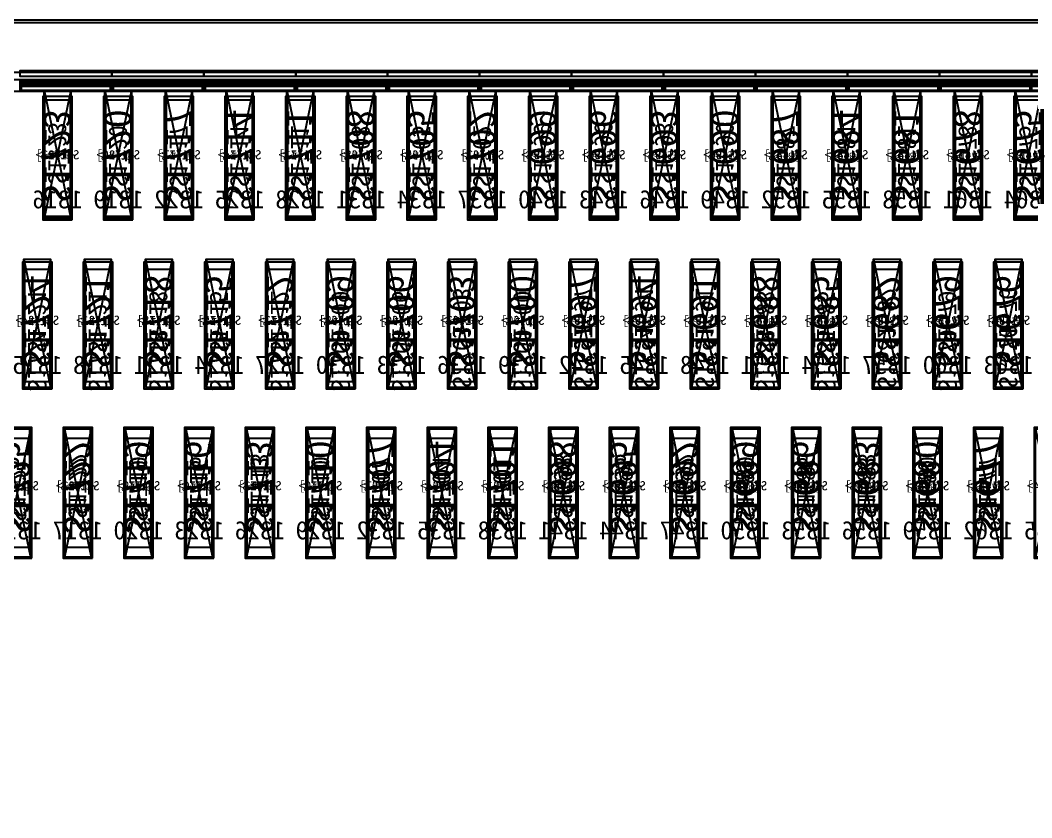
# Model space of a CAD drawing. Header units: millimetres. Extents: x 427 to 2444, y 137 to 817.
# Drawn here: x 1129.747 to 1130.297, y 301.218 to 301.651 of the extents above; entities that cross this region are included whole.
import ezdxf
from ezdxf.enums import TextEntityAlignment as Align

# ---------------------------------------------------------------- set-up
doc = ezdxf.new("R2010")
doc.units = ezdxf.units.MM
for name, color, linetype in [('L0', 211, 'Continuous'), ('L102', 91, 'Continuous'), ('L114', 213, 'Continuous'), ('L240', 60, 'Continuous'), ('L241', 200, 'Continuous'), ('L242', 51, 'Continuous'), ('L245', 53, 'Continuous'), ('L246', 93, 'Continuous'), ('L247', 13, 'Continuous'), ('L59', 140, 'Continuous'), ('L63', 4, 'Continuous'), ('L98', 150, 'Continuous')]:
    doc.layers.add(name, color=color, linetype=linetype)
doc.styles.add('txt', font='simhei.ttf')

# ---------------------------------------------------------------- blocks, each defined once
blk = doc.blocks.new('HX8394_F_PAD')
at = {"layer": 'L0'}
blk.add_lwpolyline([(-13.86, -0.4025), (-13.86, 0.4025), (13.86, 0.4025), (13.86, -0.4025), (-13.86, -0.4025)], close=True, dxfattribs=at)
at = {"layer": 'L241'}
blk.add_lwpolyline([(-13.9, -0.435), (-13.9, 0.435), (13.9, 0.435), (13.9, -0.435), (-13.9, -0.435)], close=True, dxfattribs=at)
at = {"layer": 'L242'}
for points in [[(5.345, 0.3285), (5.3435, 0.33), (5.3435, 0.392), (5.345, 0.3935), (5.358, 0.3935), (5.3595, 0.392), (5.3595, 0.33), (5.358, 0.3285), (5.345, 0.3285)], [(5.378, 0.3285), (5.3765, 0.33), (5.3765, 0.392), (5.378, 0.3935), (5.391, 0.3935), (5.3925, 0.392), (5.3925, 0.33), (5.391, 0.3285), (5.378, 0.3285)], [(5.411, 0.3285), (5.4095, 0.33), (5.4095, 0.392), (5.411, 0.3935), (5.424, 0.3935), (5.4255, 0.392), (5.4255, 0.33), (5.424, 0.3285), (5.411, 0.3285)], [(5.444, 0.3285), (5.4425, 0.33), (5.4425, 0.392), (5.444, 0.3935), (5.457, 0.3935), (5.4585, 0.392), (5.4585, 0.33), (5.457, 0.3285), (5.444, 0.3285)], [(5.477, 0.3285), (5.4755, 0.33), (5.4755, 0.392), (5.477, 0.3935), (5.49, 0.3935), (5.4915, 0.392), (5.4915, 0.33), (5.49, 0.3285), (5.477, 0.3285)], [(5.51, 0.3285), (5.5085, 0.33), (5.5085, 0.392), (5.51, 0.3935), (5.523, 0.3935), (5.5245, 0.392), (5.5245, 0.33), (5.523, 0.3285), (5.51, 0.3285)], [(5.543, 0.3285), (5.5415, 0.33), (5.5415, 0.392), (5.543, 0.3935), (5.556, 0.3935), (5.5575, 0.392), (5.5575, 0.33), (5.556, 0.3285), (5.543, 0.3285)], [(5.576, 0.3285), (5.5745, 0.33), (5.5745, 0.392), (5.576, 0.3935), (5.589, 0.3935), (5.5905, 0.392), (5.5905, 0.33), (5.589, 0.3285), (5.576, 0.3285)], [(5.609, 0.3285), (5.6075, 0.33), (5.6075, 0.392), (5.609, 0.3935), (5.622, 0.3935), (5.6235, 0.392), (5.6235, 0.33), (5.622, 0.3285), (5.609, 0.3285)], [(5.642, 0.3285), (5.6405, 0.33), (5.6405, 0.392), (5.642, 0.3935), (5.655, 0.3935), (5.6565, 0.392), (5.6565, 0.33), (5.655, 0.3285), (5.642, 0.3285)], [(5.675, 0.3285), (5.6735, 0.33), (5.6735, 0.392), (5.675, 0.3935), (5.688, 0.3935), (5.6895, 0.392), (5.6895, 0.33), (5.688, 0.3285), (5.675, 0.3285)], [(5.708, 0.3285), (5.7065, 0.33), (5.7065, 0.392), (5.708, 0.3935), (5.721, 0.3935), (5.7225, 0.392), (5.7225, 0.33), (5.721, 0.3285), (5.708, 0.3285)], [(5.741, 0.3285), (5.7395, 0.33), (5.7395, 0.392), (5.741, 0.3935), (5.754, 0.3935), (5.7555, 0.392), (5.7555, 0.33), (5.754, 0.3285), (5.741, 0.3285)], [(5.774, 0.3285), (5.7725, 0.33), (5.7725, 0.392), (5.774, 0.3935), (5.787, 0.3935), (5.7885, 0.392), (5.7885, 0.33), (5.787, 0.3285), (5.774, 0.3285)], [(5.807, 0.3285), (5.8055, 0.33), (5.8055, 0.392), (5.807, 0.3935), (5.82, 0.3935), (5.8215, 0.392), (5.8215, 0.33), (5.82, 0.3285), (5.807, 0.3285)], [(5.84, 0.3285), (5.8385, 0.33), (5.8385, 0.392), (5.84, 0.3935), (5.853, 0.3935), (5.8545, 0.392), (5.8545, 0.33), (5.853, 0.3285), (5.84, 0.3285)], [(5.873, 0.3285), (5.8715, 0.33), (5.8715, 0.392), (5.873, 0.3935), (5.886, 0.3935), (5.8875, 0.392), (5.8875, 0.33), (5.886, 0.3285), (5.873, 0.3285)], [(5.356, 0.2385), (5.3545, 0.24), (5.3545, 0.302), (5.356, 0.3035), (5.369, 0.3035), (5.3705, 0.302), (5.3705, 0.24), (5.369, 0.2385), (5.356, 0.2385)], [(5.389, 0.2385), (5.3875, 0.24), (5.3875, 0.302), (5.389, 0.3035), (5.402, 0.3035), (5.4035, 0.302), (5.4035, 0.24), (5.402, 0.2385), (5.389, 0.2385)], [(5.422, 0.2385), (5.4205, 0.24), (5.4205, 0.302), (5.422, 0.3035), (5.435, 0.3035), (5.4365, 0.302), (5.4365, 0.24), (5.435, 0.2385), (5.422, 0.2385)], [(5.455, 0.2385), (5.4535, 0.24), (5.4535, 0.302), (5.455, 0.3035), (5.468, 0.3035), (5.4695, 0.302), (5.4695, 0.24), (5.468, 0.2385), (5.455, 0.2385)], [(5.488, 0.2385), (5.4865, 0.24), (5.4865, 0.302), (5.488, 0.3035), (5.501, 0.3035), (5.5025, 0.302), (5.5025, 0.24), (5.501, 0.2385), (5.488, 0.2385)], [(5.521, 0.2385), (5.5195, 0.24), (5.5195, 0.302), (5.521, 0.3035), (5.534, 0.3035), (5.5355, 0.302), (5.5355, 0.24), (5.534, 0.2385), (5.521, 0.2385)], [(5.554, 0.2385), (5.5525, 0.24), (5.5525, 0.302), (5.554, 0.3035), (5.567, 0.3035), (5.5685, 0.302), (5.5685, 0.24), (5.567, 0.2385), (5.554, 0.2385)], [(5.587, 0.2385), (5.5855, 0.24), (5.5855, 0.302), (5.587, 0.3035), (5.6, 0.3035), (5.6015, 0.302), (5.6015, 0.24), (5.6, 0.2385), (5.587, 0.2385)], [(5.62, 0.2385), (5.6185, 0.24), (5.6185, 0.302), (5.62, 0.3035), (5.633, 0.3035), (5.6345, 0.302), (5.6345, 0.24), (5.633, 0.2385), (5.62, 0.2385)], [(5.653, 0.2385), (5.6515, 0.24), (5.6515, 0.302), (5.653, 0.3035), (5.666, 0.3035), (5.6675, 0.302), (5.6675, 0.24), (5.666, 0.2385), (5.653, 0.2385)], [(5.686, 0.2385), (5.6845, 0.24), (5.6845, 0.302), (5.686, 0.3035), (5.699, 0.3035), (5.7005, 0.302), (5.7005, 0.24), (5.699, 0.2385), (5.686, 0.2385)], [(5.719, 0.2385), (5.7175, 0.24), (5.7175, 0.302), (5.719, 0.3035), (5.732, 0.3035), (5.7335, 0.302), (5.7335, 0.24), (5.732, 0.2385), (5.719, 0.2385)], [(5.752, 0.2385), (5.7505, 0.24), (5.7505, 0.302), (5.752, 0.3035), (5.765, 0.3035), (5.7665, 0.302), (5.7665, 0.24), (5.765, 0.2385), (5.752, 0.2385)], [(5.785, 0.2385), (5.7835, 0.24), (5.7835, 0.302), (5.785, 0.3035), (5.798, 0.3035), (5.7995, 0.302), (5.7995, 0.24), (5.798, 0.2385), (5.785, 0.2385)], [(5.818, 0.2385), (5.8165, 0.24), (5.8165, 0.302), (5.818, 0.3035), (5.831, 0.3035), (5.8325, 0.302), (5.8325, 0.24), (5.831, 0.2385), (5.818, 0.2385)], [(5.851, 0.2385), (5.8495, 0.24), (5.8495, 0.302), (5.851, 0.3035), (5.864, 0.3035), (5.8655, 0.302), (5.8655, 0.24), (5.864, 0.2385), (5.851, 0.2385)], [(5.884, 0.2385), (5.8825, 0.24), (5.8825, 0.302), (5.884, 0.3035), (5.897, 0.3035), (5.8985, 0.302), (5.8985, 0.24), (5.897, 0.2385), (5.884, 0.2385)], [(5.367, 0.1485), (5.3655, 0.15), (5.3655, 0.212), (5.367, 0.2135), (5.38, 0.2135), (5.3815, 0.212), (5.3815, 0.15), (5.38, 0.1485), (5.367, 0.1485)], [(5.4, 0.1485), (5.3985, 0.15), (5.3985, 0.212), (5.4, 0.2135), (5.413, 0.2135), (5.4145, 0.212), (5.4145, 0.15), (5.413, 0.1485), (5.4, 0.1485)], [(5.433, 0.1485), (5.4315, 0.15), (5.4315, 0.212), (5.433, 0.2135), (5.446, 0.2135), (5.4475, 0.212), (5.4475, 0.15), (5.446, 0.1485), (5.433, 0.1485)], [(5.466, 0.1485), (5.4645, 0.15), (5.4645, 0.212), (5.466, 0.2135), (5.479, 0.2135), (5.4805, 0.212), (5.4805, 0.15), (5.479, 0.1485), (5.466, 0.1485)], [(5.499, 0.1485), (5.4975, 0.15), (5.4975, 0.212), (5.499, 0.2135), (5.512, 0.2135), (5.5135, 0.212), (5.5135, 0.15), (5.512, 0.1485), (5.499, 0.1485)], [(5.532, 0.1485), (5.5305, 0.15), (5.5305, 0.212), (5.532, 0.2135), (5.545, 0.2135), (5.5465, 0.212), (5.5465, 0.15), (5.545, 0.1485), (5.532, 0.1485)], [(5.565, 0.1485), (5.5635, 0.15), (5.5635, 0.212), (5.565, 0.2135), (5.578, 0.2135), (5.5795, 0.212), (5.5795, 0.15), (5.578, 0.1485), (5.565, 0.1485)], [(5.598, 0.1485), (5.5965, 0.15), (5.5965, 0.212), (5.598, 0.2135), (5.611, 0.2135), (5.6125, 0.212), (5.6125, 0.15), (5.611, 0.1485), (5.598, 0.1485)], [(5.631, 0.1485), (5.6295, 0.15), (5.6295, 0.212), (5.631, 0.2135), (5.644, 0.2135), (5.6455, 0.212), (5.6455, 0.15), (5.644, 0.1485), (5.631, 0.1485)], [(5.664, 0.1485), (5.6625, 0.15), (5.6625, 0.212), (5.664, 0.2135), (5.677, 0.2135), (5.6785, 0.212), (5.6785, 0.15), (5.677, 0.1485), (5.664, 0.1485)], [(5.697, 0.1485), (5.6955, 0.15), (5.6955, 0.212), (5.697, 0.2135), (5.71, 0.2135), (5.7115, 0.212), (5.7115, 0.15), (5.71, 0.1485), (5.697, 0.1485)], [(5.73, 0.1485), (5.7285, 0.15), (5.7285, 0.212), (5.73, 0.2135), (5.743, 0.2135), (5.7445, 0.212), (5.7445, 0.15), (5.743, 0.1485), (5.73, 0.1485)], [(5.763, 0.1485), (5.7615, 0.15), (5.7615, 0.212), (5.763, 0.2135), (5.776, 0.2135), (5.7775, 0.212), (5.7775, 0.15), (5.776, 0.1485), (5.763, 0.1485)], [(5.796, 0.1485), (5.7945, 0.15), (5.7945, 0.212), (5.796, 0.2135), (5.809, 0.2135), (5.8105, 0.212), (5.8105, 0.15), (5.809, 0.1485), (5.796, 0.1485)], [(5.829, 0.1485), (5.8275, 0.15), (5.8275, 0.212), (5.829, 0.2135), (5.842, 0.2135), (5.8435, 0.212), (5.8435, 0.15), (5.842, 0.1485), (5.829, 0.1485)], [(5.862, 0.1485), (5.8605, 0.15), (5.8605, 0.212), (5.862, 0.2135), (5.875, 0.2135), (5.8765, 0.212), (5.8765, 0.15), (5.875, 0.1485), (5.862, 0.1485)], [(5.895, 0.1485), (5.8935, 0.15), (5.8935, 0.212), (5.895, 0.2135), (5.908, 0.2135), (5.9095, 0.212), (5.9095, 0.15), (5.908, 0.1485), (5.895, 0.1485)]]:
    blk.add_lwpolyline(points, close=True, dxfattribs=at)
at = {"layer": 'L247', "style": 'txt'}
for s, p in [('S1675', (5.3515, 0.361)), ('S1678', (5.3845, 0.361)), ('S1681', (5.4175, 0.361)), ('S1684', (5.4505, 0.361)), ('S1687', (5.4835, 0.361)), ('S1690', (5.5165, 0.362666)), ('S1693', (5.5495, 0.362666)), ('S1696', (5.5825, 0.362666)), ('S1699', (5.6155, 0.362666)), ('S1702', (5.6485, 0.361)), ('S1705', (5.6815, 0.361)), ('S1708', (5.7145, 0.361)), ('S1711', (5.7475, 0.361)), ('S1714', (5.7805, 0.361)), ('S1717', (5.8135, 0.361)), ('S1720', (5.8465, 0.361)), ('S1723', (5.8795, 0.362666)), ('S1676', (5.3625, 0.272666)), ('S1679', (5.3955, 0.271)), ('S1682', (5.4285, 0.272666)), ('S1685', (5.4615, 0.271)), ('S1688', (5.4945, 0.271)), ('S1691', (5.5275, 0.272666)), ('S1694', (5.5605, 0.272666)), ('S1697', (5.5935, 0.272666)), ('S1700', (5.6265, 0.271)), ('S1703', (5.6595, 0.272666)), ('S1706', (5.6925, 0.271)), ('S1709', (5.7255, 0.271)), ('S1712', (5.7585, 0.271)), ('S1715', (5.7915, 0.271)), ('S1718', (5.8245, 0.271)), ('S1721', (5.8575, 0.271)), ('S1724', (5.8905, 0.271)), ('S1683', (5.4395, 0.182666)), ('S1686', (5.4725, 0.182666)), ('S1692', (5.5385, 0.182666)), ('S1695', (5.5715, 0.182666)), ('S1698', (5.6045, 0.182666)), ('S1713', (5.7695, 0.182666)), ('S1722', (5.8685, 0.182666)), ('S1677', (5.3735, 0.181)), ('S1680', (5.4065, 0.181)), ('S1689', (5.5055, 0.181)), ('S1701', (5.6375, 0.181)), ('S1704', (5.6705, 0.181)), ('S1707', (5.7035, 0.181)), ('S1710', (5.7365, 0.181)), ('S1716', (5.8025, 0.181)), ('S1719', (5.8355, 0.181)), ('S1725', (5.9015, 0.181))]:
    blk.add_text(s, height=0.01, rotation=90, dxfattribs=at).set_placement(p, align=Align.MIDDLE_CENTER)
blk = doc.blocks.new('NTBUMP_65X16')
at = {"layer": 'L242'}
blk.add_lwpolyline([(-0.008, -0.0325), (-0.008, 0.0325), (0.008, 0.0325), (0.008, -0.0325), (-0.008, -0.0325)], close=True, dxfattribs=at)
blk = doc.blocks.new('ILI9881C_AA_NTBUMP_PM_875UM')
at = {"layer": 'L241'}
blk.add_lwpolyline([(-13.92, -0.4375), (-13.92, 0.4375), (13.92, 0.4375), (13.92, -0.4375), (-13.92, -0.4375)], close=True, dxfattribs=at)
at = {"rotation": 180}
for p in [(5.3515, 0.365), (5.3845, 0.365), (5.4175, 0.365), (5.4505, 0.365), (5.4835, 0.365), (5.5165, 0.365), (5.5495, 0.365), (5.5825, 0.365), (5.6155, 0.365), (5.6485, 0.365), (5.6815, 0.365), (5.7145, 0.365), (5.7475, 0.365), (5.7805, 0.365), (5.8135, 0.365), (5.8465, 0.365), (5.8795, 0.365), (5.3625, 0.275), (5.3955, 0.275), (5.4285, 0.275), (5.4615, 0.275), (5.4945, 0.275), (5.5275, 0.275), (5.5605, 0.275), (5.5935, 0.275), (5.6265, 0.275), (5.6595, 0.275), (5.6925, 0.275), (5.7255, 0.275), (5.7585, 0.275), (5.7915, 0.275), (5.8245, 0.275), (5.8575, 0.275), (5.8905, 0.275), (5.3735, 0.185), (5.4065, 0.185), (5.4395, 0.185), (5.4725, 0.185), (5.5055, 0.185), (5.5385, 0.185), (5.5715, 0.185), (5.6045, 0.185), (5.6375, 0.185), (5.6705, 0.185), (5.7035, 0.185), (5.7365, 0.185), (5.7695, 0.185), (5.8025, 0.185), (5.8355, 0.185), (5.8685, 0.185), (5.9015, 0.185)]:
    blk.add_blockref('NTBUMP_65X16', p, dxfattribs=at)
at = {"layer": 'L246', "style": 'txt'}
for s, p in [('S1675', (5.3515, 0.365)), ('S1678', (5.3845, 0.365)), ('S1681', (5.4175, 0.365)), ('S1684', (5.4505, 0.365)), ('S1687', (5.4835, 0.365)), ('S1690', (5.5165, 0.365)), ('S1693', (5.5495, 0.365)), ('S1696', (5.5825, 0.365)), ('S1699', (5.6155, 0.365)), ('S1702', (5.6485, 0.365)), ('S1705', (5.6815, 0.365)), ('S1708', (5.7145, 0.365)), ('S1711', (5.7475, 0.365)), ('S1714', (5.7805, 0.365)), ('S1717', (5.8135, 0.365)), ('S1720', (5.8465, 0.365)), ('S1723', (5.8795, 0.365)), ('S1676', (5.3625, 0.275)), ('S1679', (5.3955, 0.275)), ('S1682', (5.4285, 0.275)), ('S1685', (5.4615, 0.275)), ('S1688', (5.4945, 0.275)), ('S1691', (5.5275, 0.275)), ('S1694', (5.5605, 0.275)), ('S1697', (5.5935, 0.275)), ('S1700', (5.6265, 0.275)), ('S1703', (5.6595, 0.275)), ('S1706', (5.6925, 0.275)), ('S1709', (5.7255, 0.275)), ('S1712', (5.7585, 0.275)), ('S1715', (5.7915, 0.275)), ('S1718', (5.8245, 0.275)), ('S1721', (5.8575, 0.275)), ('S1724', (5.8905, 0.275)), ('S1677', (5.3735, 0.185)), ('S1680', (5.4065, 0.185)), ('S1683', (5.4395, 0.185)), ('S1686', (5.4725, 0.185)), ('S1689', (5.5055, 0.185)), ('S1692', (5.5385, 0.185)), ('S1695', (5.5715, 0.185)), ('S1698', (5.6045, 0.185)), ('S1701', (5.6375, 0.185)), ('S1704', (5.6705, 0.185)), ('S1707', (5.7035, 0.185)), ('S1710', (5.7365, 0.185)), ('S1713', (5.7695, 0.185)), ('S1716', (5.8025, 0.185)), ('S1719', (5.8355, 0.185)), ('S1722', (5.8685, 0.185)), ('S1725', (5.9015, 0.185))]:
    blk.add_text(s, height=0.015, rotation=90, dxfattribs=at).set_placement(p, align=Align.MIDDLE_CENTER)
for s, p in [('1364', (5.3515, 0.341666)), ('1361', (5.3845, 0.341666)), ('1358', (5.4175, 0.341666)), ('1355', (5.4505, 0.341666)), ('1352', (5.4835, 0.341666)), ('1349', (5.5165, 0.341666)), ('1346', (5.5495, 0.341666)), ('1343', (5.5825, 0.341666)), ('1340', (5.6155, 0.341666)), ('1337', (5.6485, 0.341666)), ('1334', (5.6815, 0.341666)), ('1331', (5.7145, 0.341666)), ('1328', (5.7475, 0.341666)), ('1325', (5.7805, 0.341666)), ('1322', (5.8135, 0.341666)), ('1319', (5.8465, 0.341666)), ('1316', (5.8795, 0.341666)), ('1363', (5.3625, 0.251666)), ('1360', (5.3955, 0.251666)), ('1357', (5.4285, 0.251666)), ('1354', (5.4615, 0.251666)), ('1351', (5.4945, 0.251666)), ('1348', (5.5275, 0.251666)), ('1345', (5.5605, 0.251666)), ('1342', (5.5935, 0.251666)), ('1339', (5.6265, 0.251666)), ('1336', (5.6595, 0.251666)), ('1333', (5.6925, 0.251666)), ('1330', (5.7255, 0.251666)), ('1327', (5.7585, 0.251666)), ('1324', (5.7915, 0.251666)), ('1321', (5.8245, 0.251666)), ('1318', (5.8575, 0.251666)), ('1315', (5.8905, 0.251666)), ('1365', (5.3405, 0.161666)), ('1362', (5.3735, 0.161666)), ('1359', (5.4065, 0.161666)), ('1356', (5.4395, 0.161666)), ('1353', (5.4725, 0.161666)), ('1350', (5.5055, 0.161666)), ('1347', (5.5385, 0.161666)), ('1344', (5.5715, 0.161666)), ('1341', (5.6045, 0.161666)), ('1338', (5.6375, 0.161666)), ('1335', (5.6705, 0.161666)), ('1332', (5.7035, 0.161666)), ('1329', (5.7365, 0.161666)), ('1326', (5.7695, 0.161666)), ('1323', (5.8025, 0.161666)), ('1320', (5.8355, 0.161666)), ('1317', (5.8685, 0.161666)), ('1314', (5.9015, 0.161666))]:
    blk.add_text(s, height=0.01, dxfattribs=at).set_placement(p, align=Align.MIDDLE_CENTER)
blk = doc.blocks.new('OUT_3BUMP')
at = {"layer": 'L242'}
for points in [[(0, 0.206), (0, 0.271), (0.016, 0.271), (0.016, 0.206), (0, 0.206)], [(0.011, 0.116), (0.011, 0.181), (0.027, 0.181), (0.027, 0.116), (0.011, 0.116)], [(0.022, 0.026), (0.022, 0.091), (0.038, 0.091), (0.038, 0.026), (0.022, 0.026)]]:
    blk.add_lwpolyline(points, close=True, dxfattribs=at)
blk = doc.blocks.new('JD9365Z_PAD_20170829_Y880')
at = {"layer": 'L241'}
blk.add_lwpolyline([(-13.95, -0.41), (-13.95, 0.41), (13.95, 0.41), (13.95, -0.41), (-13.95, -0.41)], close=True, dxfattribs=at)
at = {"row_count": 1, "column_count": 372, "row_spacing": 0.245, "column_spacing": 0.033}
blk.add_blockref('OUT_3BUMP', (1.3835, 0.13), dxfattribs=at)
at = {"layer": 'L240', "style": 'txt'}
for s, p in [('S[1435]', (5.3515, 0.369333)), ('S[1438]', (5.3845, 0.369333)), ('S[1441]', (5.4175, 0.369333)), ('S[1444]', (5.4505, 0.369333)), ('S[1447]', (5.4835, 0.369333)), ('S[1450]', (5.5165, 0.369333)), ('S[1453]', (5.5495, 0.369333)), ('S[1456]', (5.5825, 0.369333)), ('S[1459]', (5.6155, 0.369333)), ('S[1462]', (5.6485, 0.369333)), ('S[1465]', (5.6815, 0.369333)), ('S[1468]', (5.7145, 0.369333)), ('S[1471]', (5.7475, 0.369333)), ('S[1474]', (5.7805, 0.369333)), ('S[1477]', (5.8135, 0.369333)), ('S[1480]', (5.8465, 0.369333)), ('S[1483]', (5.8795, 0.369333)), ('S[1436]', (5.3625, 0.279333)), ('S[1439]', (5.3955, 0.279333)), ('S[1442]', (5.4285, 0.279333)), ('S[1445]', (5.4615, 0.279333)), ('S[1448]', (5.4945, 0.279333)), ('S[1451]', (5.5275, 0.279333)), ('S[1454]', (5.5605, 0.279333)), ('S[1457]', (5.5935, 0.279333)), ('S[1460]', (5.6265, 0.279333)), ('S[1463]', (5.6595, 0.279333)), ('S[1466]', (5.6925, 0.279333)), ('S[1469]', (5.7255, 0.279333)), ('S[1472]', (5.7585, 0.279333)), ('S[1475]', (5.7915, 0.279333)), ('S[1478]', (5.8245, 0.279333)), ('S[1481]', (5.8575, 0.279333)), ('S[1484]', (5.8905, 0.279333)), ('S[1434]', (5.3405, 0.189333)), ('S[1437]', (5.3735, 0.189333)), ('S[1440]', (5.4065, 0.189333)), ('S[1443]', (5.4395, 0.189333)), ('S[1446]', (5.4725, 0.189333)), ('S[1449]', (5.5055, 0.189333)), ('S[1452]', (5.5385, 0.189333)), ('S[1455]', (5.5715, 0.189333)), ('S[1458]', (5.6045, 0.189333)), ('S[1461]', (5.6375, 0.189333)), ('S[1464]', (5.6705, 0.189333)), ('S[1467]', (5.7035, 0.189333)), ('S[1470]', (5.7365, 0.189333)), ('S[1473]', (5.7695, 0.189333)), ('S[1476]', (5.8025, 0.189333)), ('S[1479]', (5.8355, 0.189333)), ('S[1482]', (5.8685, 0.189333)), ('S[1485]', (5.9015, 0.189333))]:
    blk.add_text(s, height=0.005, dxfattribs=at).set_placement(p, align=Align.MIDDLE_CENTER)
blk = doc.blocks.new('NV3052C3P_BUMP_ORI_20190911')
at = {"layer": 'L241'}
blk.add_lwpolyline([(-13.8, -0.398), (-13.8, 0.398), (13.8, 0.398), (13.8, -0.398), (-13.8, -0.398)], close=True, dxfattribs=at)
at = {"layer": 'L242'}
for points in [[(5.3435, 0.32), (5.3435, 0.385), (5.3595, 0.385), (5.3595, 0.32), (5.3435, 0.32)], [(5.3765, 0.32), (5.3765, 0.385), (5.3925, 0.385), (5.3925, 0.32), (5.3765, 0.32)], [(5.4095, 0.32), (5.4095, 0.385), (5.4255, 0.385), (5.4255, 0.32), (5.4095, 0.32)], [(5.4425, 0.32), (5.4425, 0.385), (5.4585, 0.385), (5.4585, 0.32), (5.4425, 0.32)], [(5.4755, 0.32), (5.4755, 0.385), (5.4915, 0.385), (5.4915, 0.32), (5.4755, 0.32)], [(5.5085, 0.32), (5.5085, 0.385), (5.5245, 0.385), (5.5245, 0.32), (5.5085, 0.32)], [(5.5415, 0.32), (5.5415, 0.385), (5.5575, 0.385), (5.5575, 0.32), (5.5415, 0.32)], [(5.5745, 0.32), (5.5745, 0.385), (5.5905, 0.385), (5.5905, 0.32), (5.5745, 0.32)], [(5.6075, 0.32), (5.6075, 0.385), (5.6235, 0.385), (5.6235, 0.32), (5.6075, 0.32)], [(5.6405, 0.32), (5.6405, 0.385), (5.6565, 0.385), (5.6565, 0.32), (5.6405, 0.32)], [(5.6735, 0.32), (5.6735, 0.385), (5.6895, 0.385), (5.6895, 0.32), (5.6735, 0.32)], [(5.7065, 0.32), (5.7065, 0.385), (5.7225, 0.385), (5.7225, 0.32), (5.7065, 0.32)], [(5.7395, 0.32), (5.7395, 0.385), (5.7555, 0.385), (5.7555, 0.32), (5.7395, 0.32)], [(5.7725, 0.32), (5.7725, 0.385), (5.7885, 0.385), (5.7885, 0.32), (5.7725, 0.32)], [(5.8055, 0.32), (5.8055, 0.385), (5.8215, 0.385), (5.8215, 0.32), (5.8055, 0.32)], [(5.8385, 0.32), (5.8385, 0.385), (5.8545, 0.385), (5.8545, 0.32), (5.8385, 0.32)], [(5.8715, 0.32), (5.8715, 0.385), (5.8875, 0.385), (5.8875, 0.32), (5.8715, 0.32)], [(5.3545, 0.23), (5.3545, 0.295), (5.3705, 0.295), (5.3705, 0.23), (5.3545, 0.23)], [(5.3875, 0.23), (5.3875, 0.295), (5.4035, 0.295), (5.4035, 0.23), (5.3875, 0.23)], [(5.4205, 0.23), (5.4205, 0.295), (5.4365, 0.295), (5.4365, 0.23), (5.4205, 0.23)], [(5.4535, 0.23), (5.4535, 0.295), (5.4695, 0.295), (5.4695, 0.23), (5.4535, 0.23)], [(5.4865, 0.23), (5.4865, 0.295), (5.5025, 0.295), (5.5025, 0.23), (5.4865, 0.23)], [(5.5195, 0.23), (5.5195, 0.295), (5.5355, 0.295), (5.5355, 0.23), (5.5195, 0.23)], [(5.5525, 0.23), (5.5525, 0.295), (5.5685, 0.295), (5.5685, 0.23), (5.5525, 0.23)], [(5.5855, 0.23), (5.5855, 0.295), (5.6015, 0.295), (5.6015, 0.23), (5.5855, 0.23)], [(5.6185, 0.23), (5.6185, 0.295), (5.6345, 0.295), (5.6345, 0.23), (5.6185, 0.23)], [(5.6515, 0.23), (5.6515, 0.295), (5.6675, 0.295), (5.6675, 0.23), (5.6515, 0.23)], [(5.6845, 0.23), (5.6845, 0.295), (5.7005, 0.295), (5.7005, 0.23), (5.6845, 0.23)], [(5.7175, 0.23), (5.7175, 0.295), (5.7335, 0.295), (5.7335, 0.23), (5.7175, 0.23)], [(5.7505, 0.23), (5.7505, 0.295), (5.7665, 0.295), (5.7665, 0.23), (5.7505, 0.23)], [(5.7835, 0.23), (5.7835, 0.295), (5.7995, 0.295), (5.7995, 0.23), (5.7835, 0.23)], [(5.8165, 0.23), (5.8165, 0.295), (5.8325, 0.295), (5.8325, 0.23), (5.8165, 0.23)], [(5.8495, 0.23), (5.8495, 0.295), (5.8655, 0.295), (5.8655, 0.23), (5.8495, 0.23)], [(5.8825, 0.23), (5.8825, 0.295), (5.8985, 0.295), (5.8985, 0.23), (5.8825, 0.23)], [(5.3655, 0.14), (5.3655, 0.205), (5.3815, 0.205), (5.3815, 0.14), (5.3655, 0.14)], [(5.3985, 0.14), (5.3985, 0.205), (5.4145, 0.205), (5.4145, 0.14), (5.3985, 0.14)], [(5.4315, 0.14), (5.4315, 0.205), (5.4475, 0.205), (5.4475, 0.14), (5.4315, 0.14)], [(5.4645, 0.14), (5.4645, 0.205), (5.4805, 0.205), (5.4805, 0.14), (5.4645, 0.14)], [(5.4975, 0.14), (5.4975, 0.205), (5.5135, 0.205), (5.5135, 0.14), (5.4975, 0.14)], [(5.5305, 0.14), (5.5305, 0.205), (5.5465, 0.205), (5.5465, 0.14), (5.5305, 0.14)], [(5.5635, 0.14), (5.5635, 0.205), (5.5795, 0.205), (5.5795, 0.14), (5.5635, 0.14)], [(5.5965, 0.14), (5.5965, 0.205), (5.6125, 0.205), (5.6125, 0.14), (5.5965, 0.14)], [(5.6295, 0.14), (5.6295, 0.205), (5.6455, 0.205), (5.6455, 0.14), (5.6295, 0.14)], [(5.6625, 0.14), (5.6625, 0.205), (5.6785, 0.205), (5.6785, 0.14), (5.6625, 0.14)], [(5.6955, 0.14), (5.6955, 0.205), (5.7115, 0.205), (5.7115, 0.14), (5.6955, 0.14)], [(5.7285, 0.14), (5.7285, 0.205), (5.7445, 0.205), (5.7445, 0.14), (5.7285, 0.14)], [(5.7615, 0.14), (5.7615, 0.205), (5.7775, 0.205), (5.7775, 0.14), (5.7615, 0.14)], [(5.7945, 0.14), (5.7945, 0.205), (5.8105, 0.205), (5.8105, 0.14), (5.7945, 0.14)], [(5.8275, 0.14), (5.8275, 0.205), (5.8435, 0.205), (5.8435, 0.14), (5.8275, 0.14)], [(5.8605, 0.14), (5.8605, 0.205), (5.8765, 0.205), (5.8765, 0.14), (5.8605, 0.14)], [(5.8935, 0.14), (5.8935, 0.205), (5.9095, 0.205), (5.9095, 0.14), (5.8935, 0.14)]]:
    blk.add_lwpolyline(points, close=True, dxfattribs=at)
at = {"layer": 'L245', "style": 'txt'}
for s, p in [('S<1675>', (5.351473, 0.353333)), ('S<1678>', (5.384473, 0.353333)), ('S<1681>', (5.417473, 0.353333)), ('S<1684>', (5.450473, 0.353333)), ('S<1687>', (5.483473, 0.353333)), ('S<1690>', (5.516473, 0.353333)), ('S<1693>', (5.549473, 0.353333)), ('S<1696>', (5.582473, 0.353333)), ('S<1699>', (5.615473, 0.353333)), ('S<1702>', (5.648473, 0.353333)), ('S<1705>', (5.681473, 0.353333)), ('S<1708>', (5.714473, 0.353333)), ('S<1711>', (5.747473, 0.353333)), ('S<1714>', (5.780473, 0.353333)), ('S<1717>', (5.813473, 0.353333)), ('S<1720>', (5.846473, 0.353333)), ('S<1723>', (5.879473, 0.353333)), ('S<1676>', (5.362473, 0.263333)), ('S<1679>', (5.395473, 0.263333)), ('S<1682>', (5.428473, 0.263333)), ('S<1685>', (5.461473, 0.263333)), ('S<1688>', (5.494473, 0.263333)), ('S<1691>', (5.527473, 0.263333)), ('S<1694>', (5.560473, 0.263333)), ('S<1697>', (5.593473, 0.263333)), ('S<1700>', (5.626473, 0.263333)), ('S<1703>', (5.659473, 0.263333)), ('S<1706>', (5.692473, 0.263333)), ('S<1709>', (5.725473, 0.263333)), ('S<1712>', (5.758473, 0.263333)), ('S<1715>', (5.791473, 0.263333)), ('S<1718>', (5.824473, 0.263333)), ('S<1721>', (5.857473, 0.263333)), ('S<1724>', (5.890473, 0.263333)), ('S<1674>', (5.340473, 0.173333)), ('S<1677>', (5.373473, 0.173333)), ('S<1680>', (5.406473, 0.173333)), ('S<1683>', (5.439473, 0.173333)), ('S<1686>', (5.472473, 0.173333)), ('S<1689>', (5.505473, 0.173333)), ('S<1692>', (5.538473, 0.173333)), ('S<1695>', (5.571473, 0.173333)), ('S<1698>', (5.604473, 0.173333)), ('S<1701>', (5.637473, 0.173333)), ('S<1704>', (5.670473, 0.173333)), ('S<1707>', (5.703473, 0.173333)), ('S<1710>', (5.736473, 0.173333)), ('S<1713>', (5.769473, 0.173333)), ('S<1716>', (5.802473, 0.173333)), ('S<1719>', (5.835473, 0.173333)), ('S<1722>', (5.868473, 0.173333)), ('S<1725>', (5.901473, 0.173333))]:
    blk.add_text(s, height=0.005, dxfattribs=at).set_placement(p, align=Align.MIDDLE_CENTER)
blk = doc.blocks.new('BUMP_14_65')
at = {"layer": 'L242'}
blk.add_lwpolyline([(-0.007, -0.022), (-0.007, 0.043), (0.007, 0.043), (0.007, -0.022), (-0.007, -0.022)], close=True, dxfattribs=at)
blk = doc.blocks.new('FL11283_A_OTHER')
at = {"layer": 'L102'}
blk.add_lwpolyline([(0, 0), (0, 0.41), (13.86, 0.41), (13.86, 0), (0, 0)], close=True, dxfattribs=at)
at = {"layer": 'L241'}
blk.add_lwpolyline([(-13.86, -0.41), (-13.86, 0.41), (13.86, 0.41), (13.86, 0.404), (-13.854, 0.404), (-13.854, -0.404), (13.854, -0.404), (13.854, 0.404), (13.86, 0.404), (13.86, -0.41), (-13.86, -0.41)], close=True, dxfattribs=at)
at = {"layer": 'L59'}
blk.add_lwpolyline([(-13.86, -0.41), (-13.86, 0.41), (13.86, 0.41), (13.86, -0.41), (-13.86, -0.41)], close=True, dxfattribs=at)
for p in [(5.3515, 0.358), (5.3845, 0.358), (5.4175, 0.358), (5.4505, 0.358), (5.4835, 0.358), (5.5165, 0.358), (5.5495, 0.358), (5.5825, 0.358), (5.6155, 0.358), (5.6485, 0.358), (5.6815, 0.358), (5.7145, 0.358), (5.7475, 0.358), (5.7805, 0.358), (5.8135, 0.358), (5.8465, 0.358), (5.8795, 0.358), (5.3625, 0.268), (5.3955, 0.268), (5.4285, 0.268), (5.4615, 0.268), (5.4945, 0.268), (5.5275, 0.268), (5.5605, 0.268), (5.5935, 0.268), (5.6265, 0.268), (5.6595, 0.268), (5.6925, 0.268), (5.7255, 0.268), (5.7585, 0.268), (5.7915, 0.268), (5.8245, 0.268), (5.8575, 0.268), (5.8905, 0.268), (5.3735, 0.178), (5.4065, 0.178), (5.4395, 0.178), (5.4725, 0.178), (5.5055, 0.178), (5.5385, 0.178), (5.5715, 0.178), (5.6045, 0.178), (5.6375, 0.178), (5.6705, 0.178), (5.7035, 0.178), (5.7365, 0.178), (5.7695, 0.178), (5.8025, 0.178), (5.8355, 0.178), (5.8685, 0.178), (5.9015, 0.178)]:
    blk.add_blockref('BUMP_14_65', p)
at = {"layer": 'L102', "style": 'txt'}
for s, p in [('S1684', (5.4505, 0.3685)), ('S1690', (5.5165, 0.370166)), ('S1693', (5.5495, 0.370166)), ('S1696', (5.5825, 0.370166)), ('S1699', (5.6155, 0.370166)), ('S1714', (5.7805, 0.3685)), ('S1723', (5.8795, 0.370166)), ('S1675', (5.3515, 0.3685)), ('S1678', (5.3845, 0.3685)), ('S1681', (5.4175, 0.3685)), ('S1687', (5.4835, 0.3685)), ('S1702', (5.6485, 0.3685)), ('S1705', (5.6815, 0.3685)), ('S1708', (5.7145, 0.3685)), ('S1711', (5.7475, 0.3685)), ('S1717', (5.8135, 0.3685)), ('S1720', (5.8465, 0.3685)), ('S1676', (5.3625, 0.259166)), ('S1682', (5.4285, 0.259166)), ('S1691', (5.5275, 0.259166)), ('S1694', (5.5605, 0.259166)), ('S1697', (5.5935, 0.259166)), ('S1703', (5.6595, 0.259166)), ('S1679', (5.3955, 0.2575)), ('S1685', (5.4615, 0.2575)), ('S1688', (5.4945, 0.2575)), ('S1700', (5.6265, 0.2575)), ('S1706', (5.6925, 0.2575)), ('S1709', (5.7255, 0.2575)), ('S1712', (5.7585, 0.2575)), ('S1715', (5.7915, 0.2575)), ('S1718', (5.8245, 0.2575)), ('S1721', (5.8575, 0.2575)), ('S1724', (5.8905, 0.2575)), ('S1683', (5.4395, 0.188166)), ('S1686', (5.4725, 0.188166)), ('S1692', (5.5385, 0.188166)), ('S1695', (5.5715, 0.188166)), ('S1698', (5.6045, 0.188166)), ('S1713', (5.7695, 0.188166)), ('S1722', (5.8685, 0.188166)), ('S1677', (5.3735, 0.1865)), ('S1680', (5.4065, 0.1865)), ('S1689', (5.5055, 0.1865)), ('S1701', (5.6375, 0.1865)), ('S1704', (5.6705, 0.1865)), ('S1707', (5.7035, 0.1865)), ('S1710', (5.7365, 0.1865)), ('S1716', (5.8025, 0.1865)), ('S1719', (5.8355, 0.1865)), ('S1725', (5.9015, 0.1865))]:
    blk.add_text(s, height=0.01, rotation=90, dxfattribs=at).set_placement(p, align=Align.MIDDLE_CENTER)
blk = doc.blocks.new('GC9702_LCDPAD_BUMP')
at = {"layer": 'L242'}
blk.add_lwpolyline([(-0.008, -0.0325), (-0.008, 0.0325), (0.008, 0.0325), (0.008, -0.0325), (-0.008, -0.0325)], close=True, dxfattribs=at)
blk = doc.blocks.new('GC9702_BUMP_NOCOMPENSATION')
at = {"layer": 'L114', "const_width": 0.004}
for points in [[(5.3, 0.378), (5.35, 0.378)], [(5.3, 0.378), (5.35, 0.378)], [(5.3, 0.378), (5.35, 0.378)], [(5.3, 0.378), (5.35, 0.378)], [(5.35, 0.378), (5.4, 0.378)], [(5.35, 0.378), (5.4, 0.378)], [(5.35, 0.378), (5.4, 0.378)], [(5.35, 0.378), (5.4, 0.378)], [(5.4, 0.378), (5.45, 0.378)], [(5.4, 0.378), (5.45, 0.378)], [(5.4, 0.378), (5.45, 0.378)], [(5.4, 0.378), (5.45, 0.378)], [(5.45, 0.378), (5.5, 0.378)], [(5.45, 0.378), (5.5, 0.378)], [(5.45, 0.378), (5.5, 0.378)], [(5.45, 0.378), (5.5, 0.378)], [(5.5, 0.378), (5.55, 0.378)], [(5.5, 0.378), (5.55, 0.378)], [(5.5, 0.378), (5.55, 0.378)], [(5.5, 0.378), (5.55, 0.378)], [(5.55, 0.378), (5.6, 0.378)], [(5.55, 0.378), (5.6, 0.378)], [(5.55, 0.378), (5.6, 0.378)], [(5.55, 0.378), (5.6, 0.378)], [(5.6, 0.378), (5.65, 0.378)], [(5.6, 0.378), (5.65, 0.378)], [(5.6, 0.378), (5.65, 0.378)], [(5.6, 0.378), (5.65, 0.378)], [(5.65, 0.378), (5.7, 0.378)], [(5.65, 0.378), (5.7, 0.378)], [(5.65, 0.378), (5.7, 0.378)], [(5.65, 0.378), (5.7, 0.378)], [(5.7, 0.378), (5.75, 0.378)], [(5.7, 0.378), (5.75, 0.378)], [(5.7, 0.378), (5.75, 0.378)], [(5.7, 0.378), (5.75, 0.378)], [(5.75, 0.378), (5.8, 0.378)], [(5.75, 0.378), (5.8, 0.378)], [(5.75, 0.378), (5.8, 0.378)], [(5.75, 0.378), (5.8, 0.378)], [(5.8, 0.378), (5.85, 0.378)], [(5.8, 0.378), (5.85, 0.378)], [(5.8, 0.378), (5.85, 0.378)], [(5.8, 0.378), (5.85, 0.378)], [(5.85, 0.378), (5.9, 0.378)], [(5.85, 0.378), (5.9, 0.378)], [(5.85, 0.378), (5.9, 0.378)], [(5.85, 0.378), (5.9, 0.378)]]:
    blk.add_lwpolyline(points, dxfattribs=at)
at = {"layer": 'L114'}
for points in [[(5.3, 0.374), (5.3, 0.38), (5.35, 0.38), (5.35, 0.374), (5.3, 0.374)], [(5.3, 0.374), (5.3, 0.38), (5.35, 0.38), (5.35, 0.374), (5.3, 0.374)], [(5.35, 0.374), (5.35, 0.38), (5.4, 0.38), (5.4, 0.374), (5.35, 0.374)], [(5.35, 0.374), (5.35, 0.38), (5.4, 0.38), (5.4, 0.374), (5.35, 0.374)], [(5.4, 0.374), (5.4, 0.38), (5.45, 0.38), (5.45, 0.374), (5.4, 0.374)], [(5.4, 0.374), (5.4, 0.38), (5.45, 0.38), (5.45, 0.374), (5.4, 0.374)], [(5.45, 0.374), (5.45, 0.38), (5.5, 0.38), (5.5, 0.374), (5.45, 0.374)], [(5.45, 0.374), (5.45, 0.38), (5.5, 0.38), (5.5, 0.374), (5.45, 0.374)], [(5.5, 0.374), (5.5, 0.38), (5.55, 0.38), (5.55, 0.374), (5.5, 0.374)], [(5.5, 0.374), (5.5, 0.38), (5.55, 0.38), (5.55, 0.374), (5.5, 0.374)], [(5.55, 0.374), (5.55, 0.38), (5.6, 0.38), (5.6, 0.374), (5.55, 0.374)], [(5.55, 0.374), (5.55, 0.38), (5.6, 0.38), (5.6, 0.374), (5.55, 0.374)], [(5.6, 0.374), (5.6, 0.38), (5.65, 0.38), (5.65, 0.374), (5.6, 0.374)], [(5.6, 0.374), (5.6, 0.38), (5.65, 0.38), (5.65, 0.374), (5.6, 0.374)], [(5.65, 0.374), (5.65, 0.38), (5.7, 0.38), (5.7, 0.374), (5.65, 0.374)], [(5.65, 0.374), (5.65, 0.38), (5.7, 0.38), (5.7, 0.374), (5.65, 0.374)], [(5.7, 0.374), (5.7, 0.38), (5.75, 0.38), (5.75, 0.374), (5.7, 0.374)], [(5.7, 0.374), (5.7, 0.38), (5.75, 0.38), (5.75, 0.374), (5.7, 0.374)], [(5.75, 0.374), (5.75, 0.38), (5.8, 0.38), (5.8, 0.374), (5.75, 0.374)], [(5.75, 0.374), (5.75, 0.38), (5.8, 0.38), (5.8, 0.374), (5.75, 0.374)], [(5.8, 0.374), (5.8, 0.38), (5.85, 0.38), (5.85, 0.374), (5.8, 0.374)], [(5.8, 0.374), (5.8, 0.38), (5.85, 0.38), (5.85, 0.374), (5.8, 0.374)], [(5.85, 0.374), (5.85, 0.38), (5.9, 0.38), (5.9, 0.374), (5.85, 0.374)], [(5.85, 0.374), (5.85, 0.38), (5.9, 0.38), (5.9, 0.374), (5.85, 0.374)], [(5.35074, 0.37443), (5.35074, 0.379), (5.39918, 0.379), (5.39918, 0.37443), (5.35074, 0.37443)], [(5.35074, 0.37443), (5.35074, 0.379), (5.39918, 0.379), (5.39918, 0.37443), (5.35074, 0.37443)], [(5.40074, 0.37443), (5.40074, 0.379), (5.44918, 0.379), (5.44918, 0.37443), (5.40074, 0.37443)], [(5.40074, 0.37443), (5.40074, 0.379), (5.44918, 0.379), (5.44918, 0.37443), (5.40074, 0.37443)], [(5.45074, 0.37443), (5.45074, 0.379), (5.49918, 0.379), (5.49918, 0.37443), (5.45074, 0.37443)], [(5.45074, 0.37443), (5.45074, 0.379), (5.49918, 0.379), (5.49918, 0.37443), (5.45074, 0.37443)], [(5.50074, 0.37443), (5.50074, 0.379), (5.54918, 0.379), (5.54918, 0.37443), (5.50074, 0.37443)], [(5.50074, 0.37443), (5.50074, 0.379), (5.54918, 0.379), (5.54918, 0.37443), (5.50074, 0.37443)], [(5.55074, 0.37443), (5.55074, 0.379), (5.59918, 0.379), (5.59918, 0.37443), (5.55074, 0.37443)], [(5.55074, 0.37443), (5.55074, 0.379), (5.59918, 0.379), (5.59918, 0.37443), (5.55074, 0.37443)], [(5.60074, 0.37443), (5.60074, 0.379), (5.64918, 0.379), (5.64918, 0.37443), (5.60074, 0.37443)], [(5.60074, 0.37443), (5.60074, 0.379), (5.64918, 0.379), (5.64918, 0.37443), (5.60074, 0.37443)], [(5.65074, 0.37443), (5.65074, 0.379), (5.69918, 0.379), (5.69918, 0.37443), (5.65074, 0.37443)], [(5.65074, 0.37443), (5.65074, 0.379), (5.69918, 0.379), (5.69918, 0.37443), (5.65074, 0.37443)], [(5.70074, 0.37443), (5.70074, 0.379), (5.74918, 0.379), (5.74918, 0.37443), (5.70074, 0.37443)], [(5.70074, 0.37443), (5.70074, 0.379), (5.74918, 0.379), (5.74918, 0.37443), (5.70074, 0.37443)], [(5.75074, 0.37443), (5.75074, 0.379), (5.79918, 0.379), (5.79918, 0.37443), (5.75074, 0.37443)], [(5.75074, 0.37443), (5.75074, 0.379), (5.79918, 0.379), (5.79918, 0.37443), (5.75074, 0.37443)], [(5.80074, 0.37443), (5.80074, 0.379), (5.84918, 0.379), (5.84918, 0.37443), (5.80074, 0.37443)], [(5.80074, 0.37443), (5.80074, 0.379), (5.84918, 0.379), (5.84918, 0.37443), (5.80074, 0.37443)], [(5.85074, 0.37443), (5.85074, 0.379), (5.89918, 0.379), (5.89918, 0.37443), (5.85074, 0.37443)], [(5.85074, 0.37443), (5.85074, 0.379), (5.89918, 0.379), (5.89918, 0.37443), (5.85074, 0.37443)]]:
    blk.add_lwpolyline(points, close=True, dxfattribs=at)
at = {"layer": 'L241'}
for points in [[(5.3, 0.382), (5.3, 0.385), (5.35, 0.385), (5.35, 0.382), (5.3, 0.382)], [(5.3, 0.382), (5.3, 0.385), (5.35, 0.385), (5.35, 0.382), (5.3, 0.382)], [(5.35, 0.382), (5.35, 0.385), (5.4, 0.385), (5.4, 0.382), (5.35, 0.382)], [(5.35, 0.382), (5.35, 0.385), (5.4, 0.385), (5.4, 0.382), (5.35, 0.382)], [(5.4, 0.382), (5.4, 0.385), (5.45, 0.385), (5.45, 0.382), (5.4, 0.382)], [(5.4, 0.382), (5.4, 0.385), (5.45, 0.385), (5.45, 0.382), (5.4, 0.382)], [(5.45, 0.382), (5.45, 0.385), (5.5, 0.385), (5.5, 0.382), (5.45, 0.382)], [(5.45, 0.382), (5.45, 0.385), (5.5, 0.385), (5.5, 0.382), (5.45, 0.382)], [(5.5, 0.382), (5.5, 0.385), (5.55, 0.385), (5.55, 0.382), (5.5, 0.382)], [(5.5, 0.382), (5.5, 0.385), (5.55, 0.385), (5.55, 0.382), (5.5, 0.382)], [(5.55, 0.382), (5.55, 0.385), (5.6, 0.385), (5.6, 0.382), (5.55, 0.382)], [(5.55, 0.382), (5.55, 0.385), (5.6, 0.385), (5.6, 0.382), (5.55, 0.382)], [(5.6, 0.382), (5.6, 0.385), (5.65, 0.385), (5.65, 0.382), (5.6, 0.382)], [(5.6, 0.382), (5.6, 0.385), (5.65, 0.385), (5.65, 0.382), (5.6, 0.382)], [(5.65, 0.382), (5.65, 0.385), (5.7, 0.385), (5.7, 0.382), (5.65, 0.382)], [(5.65, 0.382), (5.65, 0.385), (5.7, 0.385), (5.7, 0.382), (5.65, 0.382)], [(5.7, 0.382), (5.7, 0.385), (5.75, 0.385), (5.75, 0.382), (5.7, 0.382)], [(5.7, 0.382), (5.7, 0.385), (5.75, 0.385), (5.75, 0.382), (5.7, 0.382)], [(5.75, 0.382), (5.75, 0.385), (5.8, 0.385), (5.8, 0.382), (5.75, 0.382)], [(5.75, 0.382), (5.75, 0.385), (5.8, 0.385), (5.8, 0.382), (5.75, 0.382)], [(5.8, 0.382), (5.8, 0.385), (5.85, 0.385), (5.85, 0.382), (5.8, 0.382)], [(5.8, 0.382), (5.8, 0.385), (5.85, 0.385), (5.85, 0.382), (5.8, 0.382)], [(5.85, 0.382), (5.85, 0.385), (5.9, 0.385), (5.9, 0.382), (5.85, 0.382)], [(5.85, 0.382), (5.85, 0.385), (5.9, 0.385), (5.9, 0.382), (5.85, 0.382)]]:
    blk.add_lwpolyline(points, close=True, dxfattribs=at)
at = {"row_count": 1, "column_count": 413, "row_spacing": 0.065, "column_spacing": 0.033}
for p in [(0.0055, 0.3365), (0.0165, 0.2445), (0.0275, 0.1525)]:
    blk.add_blockref('GC9702_LCDPAD_BUMP', p, dxfattribs=at)
at = {"layer": 'L98', "style": 'txt'}
for s, p in [('S<1690>', (5.5165, 0.33917)), ('S<1693>', (5.5495, 0.33917)), ('S<1696>', (5.5825, 0.33917)), ('S<1699>', (5.6155, 0.33917)), ('S<1723>', (5.8795, 0.33917)), ('S<1675>', (5.3515, 0.3385)), ('S<1678>', (5.3845, 0.3385)), ('S<1681>', (5.4175, 0.3385)), ('S<1684>', (5.4505, 0.3385)), ('S<1687>', (5.4835, 0.3385)), ('S<1702>', (5.6485, 0.3385)), ('S<1705>', (5.6815, 0.3385)), ('S<1708>', (5.7145, 0.3385)), ('S<1711>', (5.7475, 0.3385)), ('S<1714>', (5.7805, 0.3385)), ('S<1717>', (5.8135, 0.3385)), ('S<1720>', (5.8465, 0.3385)), ('S<1676>', (5.3625, 0.24917)), ('S<1679>', (5.3955, 0.24917)), ('S<1682>', (5.4285, 0.24917)), ('S<1685>', (5.4615, 0.2485)), ('S<1688>', (5.4945, 0.2485)), ('S<1691>', (5.5275, 0.24917)), ('S<1694>', (5.5605, 0.24917)), ('S<1697>', (5.5935, 0.24917)), ('S<1700>', (5.6265, 0.2485)), ('S<1703>', (5.6595, 0.24917)), ('S<1706>', (5.6925, 0.2485)), ('S<1709>', (5.7255, 0.2485)), ('S<1712>', (5.7585, 0.2485)), ('S<1715>', (5.7915, 0.2485)), ('S<1718>', (5.8245, 0.2485)), ('S<1721>', (5.8575, 0.2485)), ('S<1724>', (5.8905, 0.2485)), ('S<1677>', (5.3735, 0.1585)), ('S<1680>', (5.4065, 0.1585)), ('S<1683>', (5.4395, 0.15917)), ('S<1686>', (5.4725, 0.15917)), ('S<1689>', (5.5055, 0.15917)), ('S<1692>', (5.5385, 0.15917)), ('S<1695>', (5.5715, 0.15917)), ('S<1698>', (5.6045, 0.15917)), ('S<1701>', (5.6375, 0.1585)), ('S<1704>', (5.6705, 0.1585)), ('S<1707>', (5.7035, 0.1585)), ('S<1710>', (5.7365, 0.1585)), ('S<1713>', (5.7695, 0.15917)), ('S<1716>', (5.8025, 0.1585)), ('S<1719>', (5.8355, 0.1585)), ('S<1722>', (5.8685, 0.15917)), ('S<1725>', (5.9015, 0.1585))]:
    blk.add_text(s, height=0.004, rotation=180, dxfattribs=at).set_placement(p, align=Align.MIDDLE_CENTER)
blk = doc.blocks.new('IC_GDS_ALL')
for name, p in [('ILI9881C_AA_NTBUMP_PM_875UM', (0, 0)), ('HX8394_F_PAD', (0, 0.004)), ('GC9702_BUMP_NOCOMPENSATION', (0, 0.0265)), ('NV3052C3P_BUMP_ORI_20190911', (0, 0.0125)), ('JD9365Z_PAD_20170829_Y880', (0, -0.0035)), ('FL11283_A_OTHER', (0, -0.0035))]:
    blk.add_blockref(name, p)
blk = doc.blocks.new('OUTPUT_PAD_SD')
at = {"color": 5, "linetype": 'Continuous'}
blk.add_lwpolyline([(0.00225, 0.078), (0.01675, 0.00825), (0.01675, 0.078), (0.00225, 0.00825)], dxfattribs=at)
at = {"layer": 'L63', "color": 5}
blk.add_lwpolyline([(0.00225, 0.00825), (0.00225, 0.078), (0.01675, 0.078), (0.01675, 0.00825), (0.00225, 0.00825)], close=True, dxfattribs=at)
blk = doc.blocks.new('OUTPUT_PAD_GATE')
at = {"color": 5, "linetype": 'Continuous'}
blk.add_lwpolyline([(0.00175, 0.07125), (0.01625, 0.0015), (0.01625, 0.07125), (0.00175, 0.0015)], dxfattribs=at)
at = {"layer": 'L63', "color": 5}
blk.add_lwpolyline([(0.00175, 0.0015), (0.00175, 0.07125), (0.01625, 0.07125), (0.01625, 0.0015), (0.00175, 0.0015)], close=True, dxfattribs=at)
blk = doc.blocks.new('IC_PAD_ALL')
at = {"row_count": 1, "row_spacing": 0.0685, "column_spacing": 0.066}
for name, p, column_count in [('OUTPUT_PAD_GATE', (0.004, 0.68425), 414), ('OUTPUT_PAD_SD', (0.0365, 0.6775), 414), ('OUTPUT_PAD_GATE', (0.026, 0.59225), 414), ('OUTPUT_PAD_SD', (0.0585, 0.5855), 413), ('OUTPUT_PAD_GATE', (-0.018, 0.5), 414), ('OUTPUT_PAD_SD', (0.0145, 0.49325), 414)]:
    blk.add_blockref(name, p, dxfattribs=dict(at, column_count=column_count))
blk = doc.blocks.new('IC_ALL')
at = {"yscale": -1, "rotation": 180}
blk.add_blockref('IC_GDS_ALL', (14, 0.4375), dxfattribs=at)
blk.add_blockref('IC_PAD_ALL', (0.3525, 0.083))
blk = doc.blocks.new('IC_FPC_OLB_ALL')
blk.add_blockref('IC_ALL', (1.188, 1.0245))

msp = doc.modelspace()

# ---------------------------------------------------------------- block references
msp.add_blockref('IC_FPC_OLB_ALL', (1120.45883, 299.75037))

doc.saveas('drawing.dxf')
